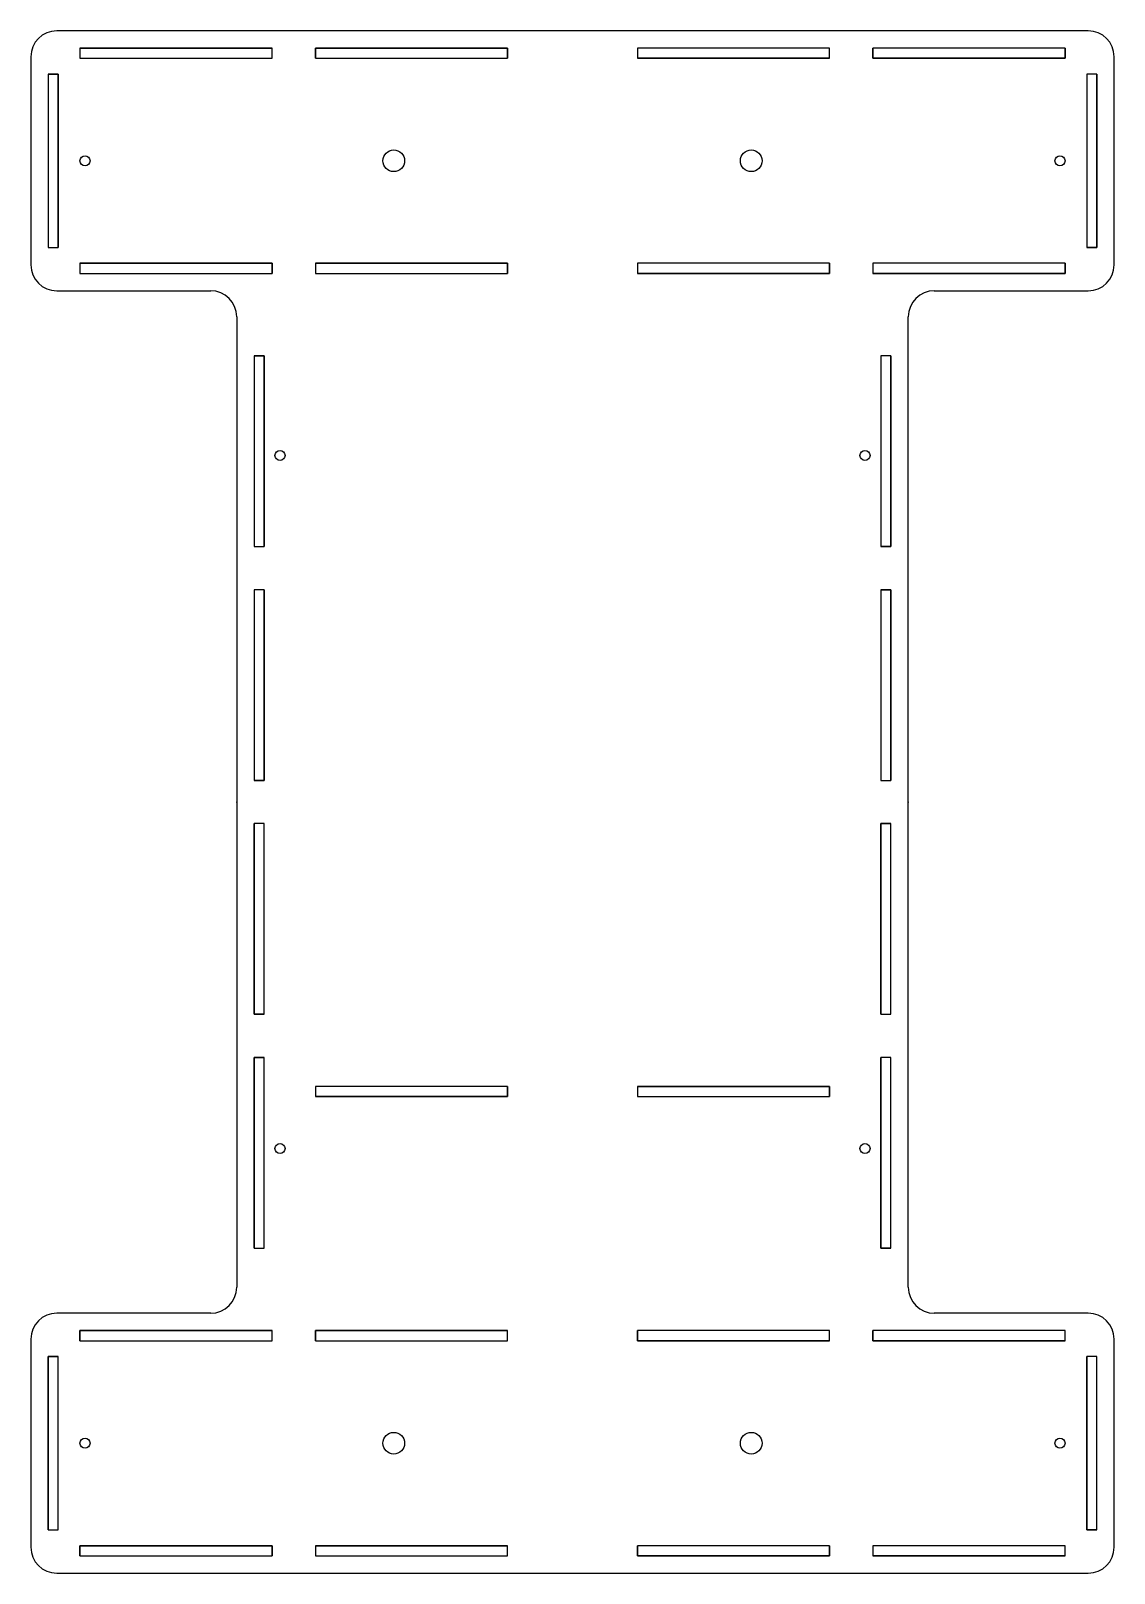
# Model space of a CAD drawing. Header units: millimetres. Extents: x -159 to 159, y -226 to 226.
import ezdxf

# ---------------------------------------------------------------- set-up
doc = ezdxf.new("R2010")
doc.units = ezdxf.units.MM
doc.header["$PDSIZE"] = -1

msp = doc.modelspace()

# ---------------------------------------------------------------- linework, layer by layer
at = {"color": 7, "linetype": 'Continuous', "lineweight": 25}
for p, q in [((151.13, 226.06), (-151.13, 226.06)), ((-158.75, 218.44), (-158.75, 157.48)), ((-88.0491, 220.98), (-144.3482, 220.98)), ((-144.3482, 220.98), (-144.3482, 218.0082)), ((-144.3482, 218.0082), (-88.0491, 218.0082)), ((-88.0491, 218.0082), (-88.0491, 220.98)), ((-19.05, 220.98), (-75.3491, 220.98)), ((-75.3491, 220.98), (-75.3491, 218.0082)), ((-75.3491, 218.0082), (-19.05, 218.0082)), ((-19.05, 218.0082), (-19.05, 220.98)), ((19.05, 220.98), (19.05, 218.0082)), ((75.3491, 220.98), (19.05, 220.98)), ((19.05, 218.0082), (75.3491, 218.0082)), ((75.3491, 218.0082), (75.3491, 220.98)), ((144.3482, 220.98), (88.0491, 220.98)), ((88.0491, 220.98), (88.0491, 218.0082)), ((88.0491, 218.0082), (144.3482, 218.0082)), ((144.3482, 218.0082), (144.3482, 220.98)), ((158.75, 157.48), (158.75, 218.44)), ((-150.6982, 213.36), (-153.67, 213.36)), ((-153.67, 213.36), (-153.67, 162.56)), ((-150.6982, 162.56), (-150.6982, 213.36)), ((150.6982, 213.36), (150.6982, 162.56)), ((153.67, 213.36), (150.6982, 213.36)), ((153.67, 162.56), (153.67, 213.36)), ((-153.67, 162.56), (-150.6982, 162.56)), ((150.6982, 162.56), (153.67, 162.56)), ((-88.0491, 157.9118), (-144.3482, 157.9118)), ((-144.3482, 157.9118), (-144.3482, 154.94)), ((-144.3482, 154.94), (-88.0491, 154.94)), ((-88.0491, 154.94), (-88.0491, 157.9118)), ((-19.05, 157.9118), (-75.3491, 157.9118)), ((-75.3491, 157.9118), (-75.3491, 154.94)), ((-75.3491, 154.94), (-19.05, 154.94)), ((-19.05, 154.94), (-19.05, 157.9118)), ((19.05, 157.9118), (19.05, 154.94)), ((75.3491, 157.9118), (19.05, 157.9118)), ((19.05, 154.94), (75.3491, 154.94)), ((75.3491, 154.94), (75.3491, 157.9118)), ((144.3482, 157.9118), (88.0491, 157.9118)), ((88.0491, 157.9118), (88.0491, 154.94)), ((88.0491, 154.94), (144.3482, 154.94)), ((144.3482, 154.94), (144.3482, 157.9118)), ((-151.13, 149.86), (-106.045, 149.86)), ((106.045, 149.86), (151.13, 149.86)), ((-98.425, 142.24), (-98.425, -142.24)), ((98.425, -142.24), (98.425, 142.24)), ((-90.3732, 130.81), (-93.345, 130.81)), ((-93.345, 130.81), (-93.345, 74.93)), ((-90.3732, 74.93), (-90.3732, 130.81)), ((90.3732, 130.81), (90.3732, 74.93)), ((93.345, 130.81), (90.3732, 130.81)), ((93.345, 74.93), (93.345, 130.81)), ((-93.345, 74.93), (-90.3732, 74.93)), ((90.3732, 74.93), (93.345, 74.93)), ((-93.345, 62.23), (-93.345, 6.35)), ((-90.3732, 62.23), (-93.345, 62.23)), ((-90.3732, 6.35), (-90.3732, 62.23)), ((93.345, 62.23), (90.3732, 62.23)), ((90.3732, 62.23), (90.3732, 6.35)), ((93.345, 6.35), (93.345, 62.23)), ((-93.345, 6.35), (-90.3732, 6.35)), ((90.3732, 6.35), (93.345, 6.35)), ((-93.345, -6.35), (-93.345, -62.23)), ((-90.3732, -6.35), (-93.345, -6.35)), ((-90.3732, -62.23), (-90.3732, -6.35)), ((93.345, -6.35), (90.3732, -6.35)), ((90.3732, -6.35), (90.3732, -62.23)), ((93.345, -62.23), (93.345, -6.35)), ((-93.345, -62.23), (-90.3732, -62.23)), ((90.3732, -62.23), (93.345, -62.23)), ((-90.3732, -74.93), (-93.345, -74.93)), ((-93.345, -74.93), (-93.345, -130.81)), ((-90.3732, -130.81), (-90.3732, -74.93)), ((90.3732, -74.93), (90.3732, -130.81)), ((93.345, -74.93), (90.3732, -74.93)), ((93.345, -130.81), (93.345, -74.93)), ((-19.05, -83.3882), (-75.3491, -83.3882)), ((-75.3491, -83.3882), (-75.3491, -86.36)), ((-19.05, -86.36), (-19.05, -83.3882)), ((75.3491, -83.3882), (19.05, -83.3882)), ((19.05, -83.3882), (19.05, -86.36)), ((75.3491, -86.36), (75.3491, -83.3882)), ((-75.3491, -86.36), (-19.05, -86.36)), ((19.05, -86.36), (75.3491, -86.36)), ((-93.345, -130.81), (-90.3732, -130.81)), ((90.3732, -130.81), (93.345, -130.81)), ((-106.045, -149.86), (-151.13, -149.86)), ((151.13, -149.86), (106.045, -149.86)), ((-158.75, -157.48), (-158.75, -218.44)), ((-88.0491, -154.94), (-144.3482, -154.94)), ((-144.3482, -154.94), (-144.3482, -157.9118)), ((-144.3482, -157.9118), (-88.0491, -157.9118)), ((-88.0491, -157.9118), (-88.0491, -154.94)), ((-19.05, -154.94), (-75.3491, -154.94)), ((-75.3491, -154.94), (-75.3491, -157.9118)), ((-75.3491, -157.9118), (-19.05, -157.9118)), ((-19.05, -157.9118), (-19.05, -154.94)), ((75.3491, -154.94), (19.05, -154.94)), ((19.05, -154.94), (19.05, -157.9118)), ((19.05, -157.9118), (75.3491, -157.9118)), ((75.3491, -157.9118), (75.3491, -154.94)), ((88.0491, -154.94), (88.0491, -157.9118)), ((144.3482, -154.94), (88.0491, -154.94)), ((88.0491, -157.9118), (144.3482, -157.9118)), ((144.3482, -157.9118), (144.3482, -154.94)), ((158.75, -218.44), (158.75, -157.48)), ((-150.6982, -162.56), (-153.67, -162.56)), ((-153.67, -162.56), (-153.67, -213.36)), ((-150.6982, -213.36), (-150.6982, -162.56)), ((150.6982, -162.56), (150.6982, -213.36)), ((153.67, -162.56), (150.6982, -162.56)), ((153.67, -213.36), (153.67, -162.56)), ((-153.67, -213.36), (-150.6982, -213.36)), ((150.6982, -213.36), (153.67, -213.36)), ((-144.3482, -218.0082), (-144.3482, -220.98)), ((-88.0491, -218.0082), (-144.3482, -218.0082)), ((-144.3482, -220.98), (-88.0491, -220.98)), ((-88.0491, -220.98), (-88.0491, -218.0082)), ((-19.05, -218.0082), (-75.3491, -218.0082)), ((-75.3491, -218.0082), (-75.3491, -220.98)), ((-75.3491, -220.98), (-19.05, -220.98)), ((-19.05, -220.98), (-19.05, -218.0082)), ((75.3491, -218.0082), (19.05, -218.0082)), ((19.05, -218.0082), (19.05, -220.98)), ((19.05, -220.98), (75.3491, -220.98)), ((75.3491, -220.98), (75.3491, -218.0082)), ((144.3482, -218.0082), (88.0491, -218.0082)), ((88.0491, -218.0082), (88.0491, -220.98)), ((88.0491, -220.98), (144.3482, -220.98)), ((144.3482, -220.98), (144.3482, -218.0082)), ((-151.13, -226.06), (151.13, -226.06))]:
    msp.add_line(p, q, dxfattribs=at)
at = {"color": 7, "linetype": 'Continuous'}
for p, q in [((-144.3482, 220.98), (-88.0491, 220.98)), ((-144.3482, 220.98), (-144.3482, 218.0082)), ((-144.3482, 218.0082), (-88.0491, 218.0082)), ((-88.0491, 218.0082), (-88.0491, 220.98)), ((-75.3491, 218.0082), (-75.3491, 220.98)), ((-75.3491, 220.98), (-19.05, 220.98)), ((-75.3491, 218.0082), (-19.05, 218.0082)), ((-19.05, 220.98), (-19.05, 218.0082)), ((19.05, 220.98), (19.05, 218.0082)), ((75.3491, 220.98), (19.05, 220.98)), ((75.3491, 218.0082), (19.05, 218.0082)), ((75.3491, 218.0082), (75.3491, 220.98)), ((144.3482, 220.98), (88.0491, 220.98)), ((88.0491, 218.0082), (88.0491, 220.98)), ((144.3482, 218.0082), (88.0491, 218.0082)), ((144.3482, 220.98), (144.3482, 218.0082)), ((-153.67, 213.36), (-150.6982, 213.36)), ((-153.67, 213.36), (-153.67, 162.56)), ((-150.6982, 213.36), (-150.6982, 162.56)), ((153.67, 213.36), (150.6982, 213.36)), ((150.6982, 213.36), (150.6982, 162.56)), ((153.67, 213.36), (153.67, 162.56)), ((-153.67, 162.56), (-150.6982, 162.56)), ((153.67, 162.56), (150.6982, 162.56)), ((-144.3482, 157.9118), (-88.0491, 157.9118)), ((-144.3482, 157.9118), (-144.3482, 154.94)), ((-144.3482, 154.94), (-88.0491, 154.94)), ((-88.0491, 157.9118), (-88.0491, 154.94)), ((-75.3491, 157.9118), (-19.05, 157.9118)), ((-75.3491, 157.9118), (-75.3491, 154.94)), ((-75.3491, 154.94), (-19.05, 154.94)), ((-19.05, 157.9118), (-19.05, 154.94)), ((19.05, 157.9118), (19.05, 154.94)), ((75.3491, 157.9118), (19.05, 157.9118)), ((75.3491, 154.94), (19.05, 154.94)), ((75.3491, 157.9118), (75.3491, 154.94)), ((88.0491, 157.9118), (88.0491, 154.94)), ((144.3482, 157.9118), (88.0491, 157.9118)), ((144.3482, 154.94), (88.0491, 154.94)), ((144.3482, 157.9118), (144.3482, 154.94)), ((-93.345, 130.81), (-90.3732, 130.81)), ((-93.345, 130.81), (-93.345, 74.93)), ((-90.3732, 130.81), (-90.3732, 74.93)), ((90.3732, 130.81), (90.3732, 74.93)), ((93.345, 130.81), (90.3732, 130.81)), ((93.345, 130.81), (93.345, 74.93)), ((-93.345, 74.93), (-90.3732, 74.93)), ((93.345, 74.93), (90.3732, 74.93)), ((-90.3732, 62.23), (-93.345, 62.23)), ((-93.345, 62.23), (-93.345, 6.35)), ((-90.3732, 62.23), (-90.3732, 6.35)), ((90.3732, 62.23), (90.3732, 6.35)), ((90.3732, 62.23), (93.345, 62.23)), ((93.345, 62.23), (93.345, 6.35)), ((-90.3732, 6.35), (-93.345, 6.35)), ((90.3732, 6.35), (93.345, 6.35)), ((-90.3732, -6.35), (-93.345, -6.35)), ((-93.345, -62.23), (-93.345, -6.35)), ((-90.3732, -62.23), (-90.3732, -6.35)), ((90.3732, -6.35), (93.345, -6.35)), ((90.3732, -62.23), (90.3732, -6.35)), ((93.345, -62.23), (93.345, -6.35)), ((-90.3732, -62.23), (-93.345, -62.23)), ((90.3732, -62.23), (93.345, -62.23)), ((-93.345, -74.93), (-90.3732, -74.93)), ((-93.345, -130.81), (-93.345, -74.93)), ((-90.3732, -130.81), (-90.3732, -74.93)), ((93.345, -74.93), (90.3732, -74.93)), ((90.3732, -130.81), (90.3732, -74.93)), ((93.345, -130.81), (93.345, -74.93)), ((-19.05, -83.3882), (-75.3491, -83.3882)), ((-75.3491, -83.3882), (-75.3491, -86.36)), ((-19.05, -83.3882), (-19.05, -86.36)), ((19.05, -83.3882), (75.3491, -83.3882)), ((19.05, -83.3882), (19.05, -86.36)), ((75.3491, -83.3882), (75.3491, -86.36)), ((-19.05, -86.36), (-75.3491, -86.36)), ((19.05, -86.36), (75.3491, -86.36)), ((-93.345, -130.81), (-90.3732, -130.81)), ((93.345, -130.81), (90.3732, -130.81)), ((-144.3482, -154.94), (-88.0491, -154.94)), ((-144.3482, -157.9118), (-144.3482, -154.94)), ((-144.3482, -157.9118), (-88.0491, -157.9118)), ((-88.0491, -157.9118), (-88.0491, -154.94)), ((-75.3491, -157.9118), (-75.3491, -154.94)), ((-75.3491, -154.94), (-19.05, -154.94)), ((-75.3491, -157.9118), (-19.05, -157.9118)), ((-19.05, -157.9118), (-19.05, -154.94)), ((19.05, -157.9118), (19.05, -154.94)), ((75.3491, -154.94), (19.05, -154.94)), ((75.3491, -157.9118), (19.05, -157.9118)), ((75.3491, -157.9118), (75.3491, -154.94)), ((144.3482, -154.94), (88.0491, -154.94)), ((88.0491, -157.9118), (88.0491, -154.94)), ((144.3482, -157.9118), (88.0491, -157.9118)), ((144.3482, -157.9118), (144.3482, -154.94)), ((-153.67, -162.56), (-150.6982, -162.56)), ((-153.67, -213.36), (-153.67, -162.56)), ((-150.6982, -213.36), (-150.6982, -162.56)), ((150.6982, -213.36), (150.6982, -162.56)), ((153.67, -162.56), (150.6982, -162.56)), ((153.67, -213.36), (153.67, -162.56)), ((-153.67, -213.36), (-150.6982, -213.36)), ((153.67, -213.36), (150.6982, -213.36)), ((-144.3482, -218.0082), (-88.0491, -218.0082)), ((-144.3482, -220.98), (-144.3482, -218.0082)), ((-144.3482, -220.98), (-88.0491, -220.98)), ((-88.0491, -218.0082), (-88.0491, -220.98)), ((-75.3491, -218.0082), (-19.05, -218.0082)), ((-75.3491, -218.0082), (-75.3491, -220.98)), ((-75.3491, -220.98), (-19.05, -220.98)), ((-19.05, -220.98), (-19.05, -218.0082)), ((75.3491, -218.0082), (19.05, -218.0082)), ((19.05, -220.98), (19.05, -218.0082)), ((75.3491, -220.98), (19.05, -220.98)), ((75.3491, -218.0082), (75.3491, -220.98)), ((88.0491, -218.0082), (88.0491, -220.98)), ((144.3482, -218.0082), (88.0491, -218.0082)), ((144.3482, -220.98), (88.0491, -220.98)), ((144.3482, -220.98), (144.3482, -218.0082))]:
    msp.add_line(p, q, dxfattribs=at)
at = {"color": 7, "linetype": 'Continuous', "lineweight": 25}
for centre, radius in [((-52.3875, 187.96), 3.175), ((52.3875, 187.96), 3.175), ((-142.875, 187.96), 1.4732), ((142.875, 187.96), 1.4732), ((-85.725, 101.6), 1.4732), ((85.725, 101.6), 1.4732), ((-85.725, -101.6), 1.4732), ((85.725, -101.6), 1.4732), ((-52.3875, -187.96), 3.175), ((52.3875, -187.96), 3.175), ((-142.875, -187.96), 1.4732), ((142.875, -187.96), 1.4732)]:
    msp.add_circle(centre, radius, dxfattribs=at)
at = {"color": 7, "linetype": 'Continuous'}
for centre in [(-142.875, 187.96), (142.875, 187.96), (-142.875, -187.96), (142.875, -187.96)]:
    msp.add_circle(centre, 1.4732, dxfattribs=at)
at = {"color": 7, "linetype": 'Continuous', "lineweight": 25}
for centre, start, end in [((-151.13, 218.44), 90, 180), ((151.13, 218.44), 0, 90), ((-151.13, 157.48), 180, 270), ((151.13, 157.48), 270, 0), ((-106.045, 142.24), 0, 90), ((106.045, 142.24), 90, 180), ((-106.045, -142.24), 270, 0), ((106.045, -142.24), 180, 270), ((-151.13, -157.48), 90, 180), ((151.13, -157.48), 0, 90), ((-151.13, -218.44), 180, 270), ((151.13, -218.44), 270, 0)]:
    msp.add_arc(centre, 7.62, start, end, dxfattribs=at)
at = {"color": 7, "linetype": 'Continuous'}
for p in [(-98.425, 0), (98.425, 0)]:
    msp.add_point(p, dxfattribs=at)

doc.saveas('drawing.dxf')
